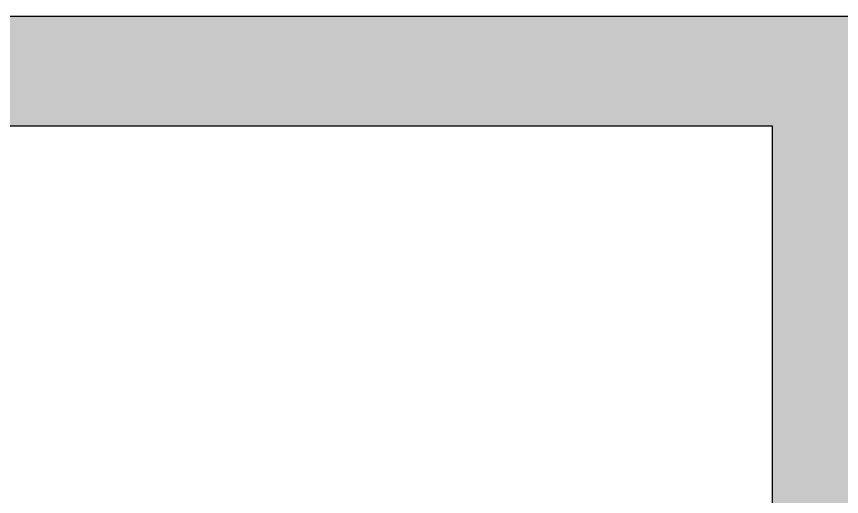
# Model space of a CAD drawing. Header units: millimetres. Extents: x 155927 to 326028, y -36033 to 97293.
# Drawn here: x 169468 to 170240, y 13159 to 13608 of the extents above; entities that cross this region are included whole.
import ezdxf

# ---------------------------------------------------------------- set-up
doc = ezdxf.new("R2010")
doc.units = ezdxf.units.MM
doc.header["$MEASUREMENT"] = 0
doc.layers.add('A-WALL-PATT', color=7, linetype='CONTINUOUS', lineweight=9)
doc.layers.add('I-WALL', color=7, linetype='CONTINUOUS', lineweight=9)

msp = doc.modelspace()

# ---------------------------------------------------------------- hatches: boundary and pattern name
at = {"layer": 'A-WALL-PATT'}
h = msp.add_hatch(color=256, dxfattribs=at)
h.paths.add_polyline_path([(167185.43, 13505.61), (167718.33, 13505.61), (167718.33, 13607.61), (165980.33, 13607.61), (165980.33, 13505.61), (166578.84, 13505.61)], flags=0)
h.paths.add_polyline_path([(164970.33, 13505.61), (164970.33, 13607.61), (164750.83, 13607.61), (164750.83, 13505.61), (164852.83, 13505.61)], flags=0)
h.paths.add_polyline_path([(169611.75, 13505.61), (170174.83, 13505.61), (170174.83, 13607.61), (168728.33, 13607.61), (168728.33, 13505.61), (169005.17, 13505.61)], flags=0)
h = msp.add_hatch(color=256, dxfattribs=at)
h.paths.add_polyline_path([(178157.33, 13505.61), (178274.83, 13505.61), (178274.83, 13607.61), (178157.33, 13607.61)], flags=0)
h.paths.add_polyline_path([(170174.83, 13505.61), (171771.33, 13505.61), (171771.33, 13607.61), (170174.83, 13607.61)], flags=0)
h.paths.add_polyline_path([(177147.33, 13505.61), (177147.33, 13607.61), (175447.33, 13607.61), (175447.33, 13505.61), (176890.72, 13505.61)], flags=0)
h.paths.add_polyline_path([(172898.83, 13505.61), (174437.33, 13505.61), (174437.33, 13607.61), (172781.33, 13607.61), (172781.33, 13505.61)], flags=0)
msp.add_hatch(color=256, dxfattribs=at).paths.add_polyline_path([(170218.33, 9369.61), (170276.83, 9369.61), (170276.83, 13505.61), (170174.83, 13505.61), (170174.83, 9369.61)], flags=0)

# ---------------------------------------------------------------- linework, layer by layer
at = {"layer": 'I-WALL', "lineweight": 30}
for p, q in [((170174.83, 13607.61), (168728.33, 13607.61)), ((171771.33, 13607.61), (170174.83, 13607.61)), ((168728.33, 13505.61), (170174.83, 13505.61)), ((170174.83, 13505.61), (170174.83, 9369.61))]:
    msp.add_line(p, q, dxfattribs=at)

doc.saveas('drawing.dxf')
